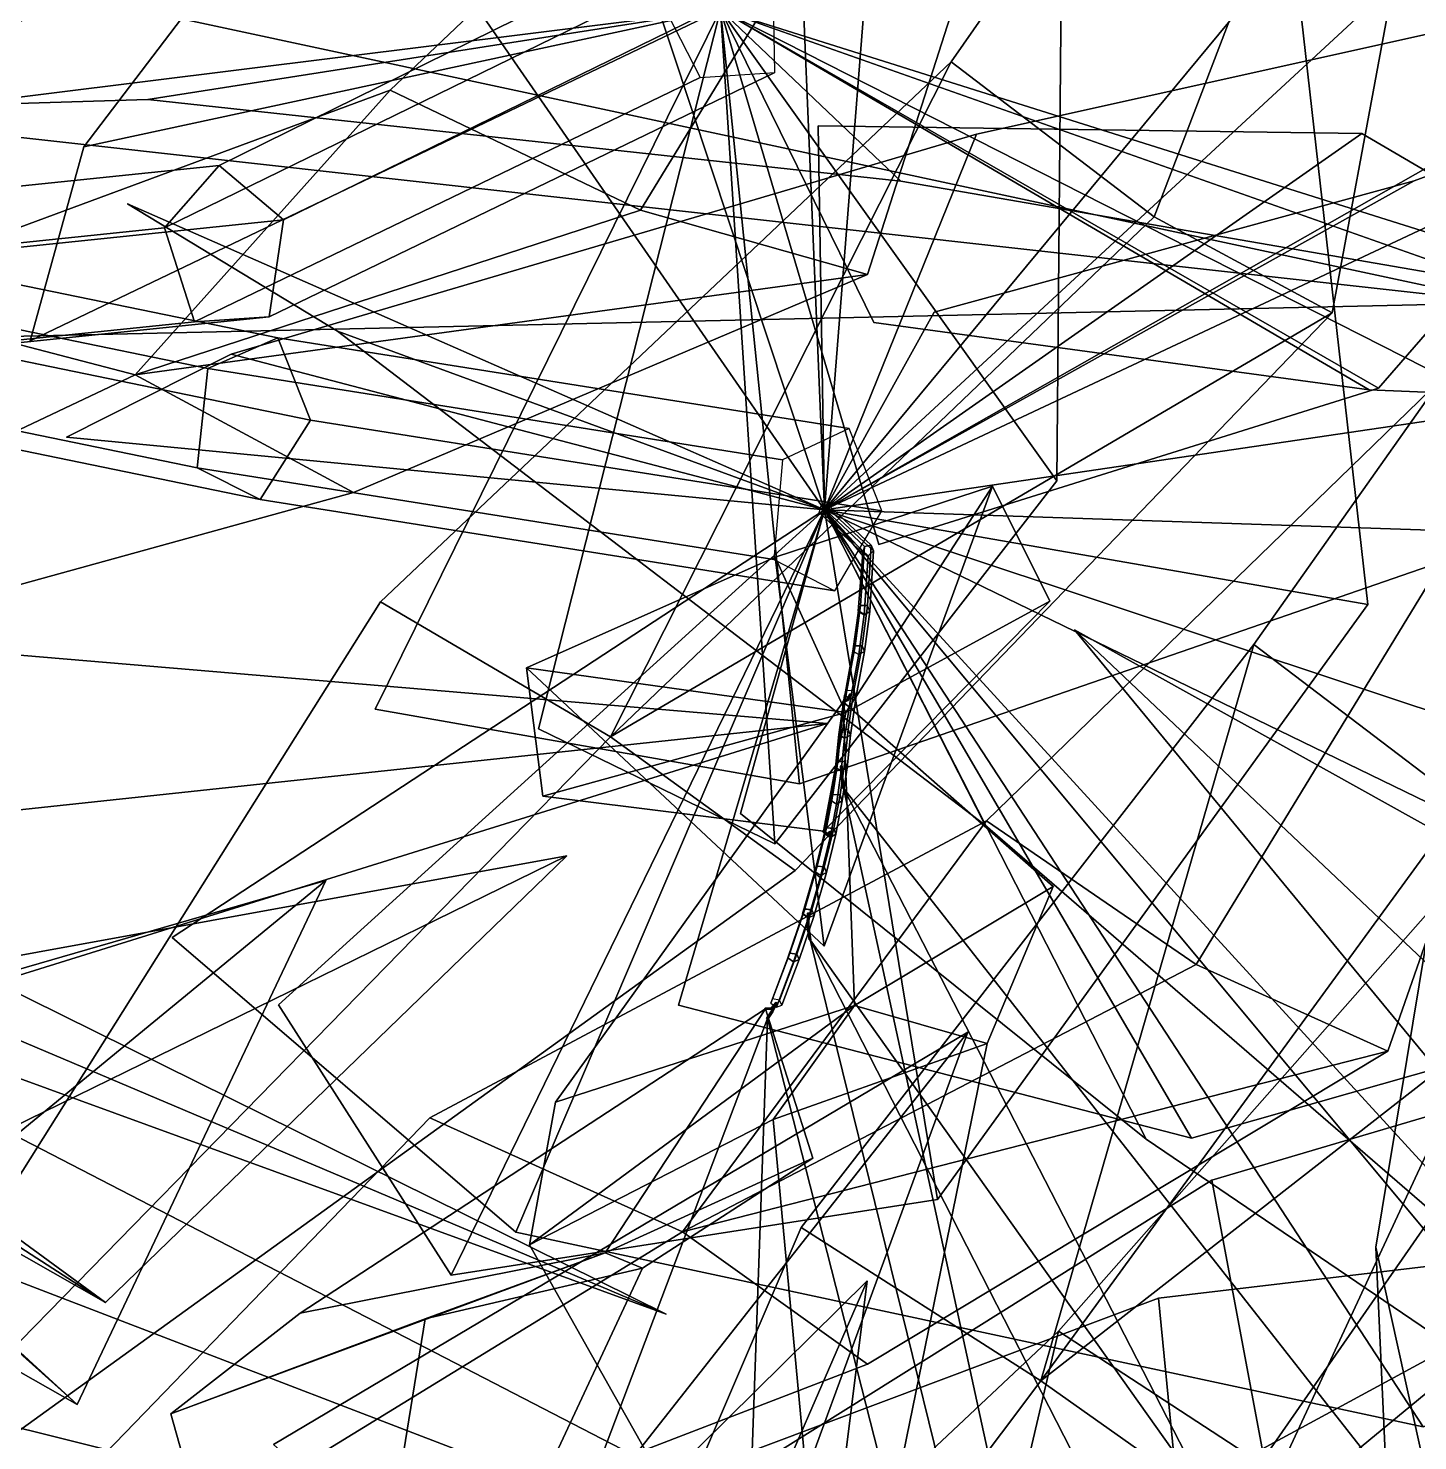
# Model space of a CAD drawing. Header units: metres. Extents: x -422 to 269, y -311 to 154.
# Drawn here: x 128.6 to 177.8, y -182.4 to -132.4 of the extents above; entities that cross this region are included whole.
import ezdxf

# ---------------------------------------------------------------- set-up
doc = ezdxf.new("R2010")
doc.units = ezdxf.units.M

msp = doc.modelspace()

# ---------------------------------------------------------------- linework, layer by layer
at = {"layer": 'coral-li_Intrnd', "color": 3}
for points in [[(135.3186, -137.2393, 615.7974), (152.3377, -128.8435, 634.6923), (150.7428, -130.9616, 637.06), (133.3864, -139.4552, 617.7955)], [(137.5996, -139.1728, 613.8752), (154.956, -130.6792, 633.1396), (152.3377, -128.8435, 634.6923), (135.3186, -137.2393, 615.7974)], [(133.3864, -139.4552, 617.7955), (150.7428, -130.9616, 637.06), (152.3605, -134.1262, 636.9927), (134.4552, -142.7789, 617.1269)], [(137.0984, -142.6017, 614.6674), (155.0037, -133.9491, 634.5333), (154.956, -130.6792, 633.1396), (137.5996, -139.1728, 613.8752)], [(134.4552, -142.7789, 617.1269), (152.3605, -134.1262, 636.9927), (155.0037, -133.9491, 634.5333), (137.0984, -142.6017, 614.6674)], [(116.6898, -139.174, 595.638), (135.3186, -137.2393, 615.7974), (133.3864, -139.4552, 617.7955), (114.7576, -141.3899, 597.6361)], [(118.9707, -141.1075, 593.7158), (137.5996, -139.1728, 613.8752), (135.3186, -137.2393, 615.7974), (116.6898, -139.174, 595.638)], [(114.7576, -141.3899, 597.6361), (133.3864, -139.4552, 617.7955), (134.4552, -142.7789, 617.1269), (115.8263, -144.7136, 596.9675)], [(117.8951, -139.3401, 595.3201), (137.3973, -143.3527, 614.3133), (134.9238, -144.4388, 616.6237), (115.4215, -140.4262, 597.6305)], [(119.0549, -142.2491, 593.5146), (138.5572, -146.2616, 612.5078), (137.3973, -143.3527, 614.3133), (117.8951, -139.3401, 595.3201)], [(118.4695, -144.5364, 594.508), (137.0984, -142.6017, 614.6674), (137.5996, -139.1728, 613.8752), (118.9707, -141.1075, 593.7158)], [(115.4215, -140.4262, 597.6305), (134.9238, -144.4388, 616.6237), (134.5398, -147.9555, 616.275), (115.0376, -143.9429, 597.2818)], [(115.8263, -144.7136, 596.9675), (134.4552, -142.7789, 617.1269), (137.0984, -142.6017, 614.6674), (118.4695, -144.5364, 594.508)], [(117.2702, -145.0631, 594.7527), (136.7725, -149.0756, 613.7458), (138.5572, -146.2616, 612.5078), (119.0549, -142.2491, 593.5146)], [(137.3973, -143.3527, 614.3133), (157.6378, -146.5677, 632.4957), (155.2847, -147.6757, 634.9187), (134.9238, -144.4388, 616.6237)], [(138.5572, -146.2616, 612.5078), (158.7976, -149.4767, 630.6902), (157.6378, -146.5677, 632.4957), (137.3973, -143.3527, 614.3133)], [(115.0376, -143.9429, 597.2818), (134.5398, -147.9555, 616.275), (136.7725, -149.0756, 613.7458), (117.2702, -145.0631, 594.7527)], [(134.9238, -144.4388, 616.6237), (155.2847, -147.6757, 634.9187), (154.9747, -151.2059, 634.6392), (134.5398, -147.9555, 616.275)], [(136.7725, -149.0756, 613.7458), (157.1334, -152.3125, 632.0408), (158.7976, -149.4767, 630.6902), (138.5572, -146.2616, 612.5078)], [(134.5398, -147.9555, 616.275), (154.9747, -151.2059, 634.6392), (157.1334, -152.3125, 632.0408), (136.7725, -149.0756, 613.7458)]]:
    msp.add_3dface(points, dxfattribs=at)
at = {"layer": 'coral-li_Leaf', "color": 3}
for points in [[(145.5175, -100.8038, 630.4019), (140.6325, -92.109, 623.223), (124.5449, -134.3495, 605.0821)], [(145.5175, -100.8038, 630.4019), (124.5449, -134.3495, 605.0821), (140.6325, -92.109, 623.223)], [(124.5449, -134.3495, 605.0821), (150.6956, -107.1658, 634.3207), (145.5175, -100.8038, 630.4019)], [(124.5449, -134.3495, 605.0821), (145.5175, -100.8038, 630.4019), (150.6956, -107.1658, 634.3207)], [(168.4434, -139.059, 461.5714), (181.8851, -103.9956, 462.4378), (161.2576, -133.5751, 455.8324)], [(168.4434, -139.059, 461.5714), (161.2576, -133.5751, 455.8324), (181.8851, -103.9956, 462.4378)], [(174.7597, -142.4619, 466.8689), (181.8851, -103.9956, 462.4378), (168.4434, -139.059, 461.5714)], [(174.7597, -142.4619, 466.8689), (168.4434, -139.059, 461.5714), (181.8851, -103.9956, 462.4378)], [(150.2456, -138.8315, 441.1198), (168.7027, -108.6287, 419.0944), (141.3762, -134.5708, 434.4558)], [(150.2456, -138.8315, 441.1198), (141.3762, -134.5708, 434.4558), (168.7027, -108.6287, 419.0944)], [(158.2918, -141.1, 446.4199), (168.7027, -108.6287, 419.0944), (150.2456, -138.8315, 441.1198)], [(158.2918, -141.1, 446.4199), (150.2456, -138.8315, 441.1198), (168.7027, -108.6287, 419.0944)], [(131.7281, -122.3192, 492.2595), (125.052, -121.8454, 480.3762), (97.5678, -157.0418, 510.8392)], [(131.7281, -122.3192, 492.2595), (97.5678, -157.0418, 510.8392), (125.052, -121.8454, 480.3762)], [(97.5678, -157.0418, 510.8392), (137.8446, -124.3859, 500.0135), (131.7281, -122.3192, 492.2595)], [(97.5678, -157.0418, 510.8392), (131.7281, -122.3192, 492.2595), (137.8446, -124.3859, 500.0135)], [(107.4472, -126.3476, 547.5241), (180.9103, -142.1129, 554.904), (112.59, -134.5038, 533.3996)], [(107.4472, -126.3476, 547.5241), (112.59, -134.5038, 533.3996), (180.9103, -142.1129, 554.904)], [(179.371, -159.8376, 431.6294), (190.2041, -128.4227, 439.2238), (171.9841, -154.2172, 428.7551)], [(179.371, -159.8376, 431.6294), (171.9841, -154.2172, 428.7551), (190.2041, -128.4227, 439.2238)], [(149.1923, -157.4843, 474.5661), (161.2576, -133.5751, 455.8324), (141.0412, -152.7034, 466.7111)], [(149.1923, -157.4843, 474.5661), (141.0412, -152.7034, 466.7111), (161.2576, -133.5751, 455.8324)], [(149.1923, -157.4843, 474.5661), (168.4434, -139.059, 461.5714), (161.2576, -133.5751, 455.8324)], [(149.1923, -157.4843, 474.5661), (161.2576, -133.5751, 455.8324), (168.4434, -139.059, 461.5714)], [(112.59, -134.5038, 533.3996), (180.9103, -142.1129, 554.904), (121.5626, -143.4478, 517.2419)], [(112.59, -134.5038, 533.3996), (121.5626, -143.4478, 517.2419), (180.9103, -142.1129, 554.904)], [(132.347, -144.656, 468.1099), (141.3762, -134.5708, 434.4558), (121.6605, -141.8707, 460.1068)], [(132.347, -144.656, 468.1099), (121.6605, -141.8707, 460.1068), (141.3762, -134.5708, 434.4558)], [(132.347, -144.656, 468.1099), (150.2456, -138.8315, 441.1198), (141.3762, -134.5708, 434.4558)], [(132.347, -144.656, 468.1099), (141.3762, -134.5708, 434.4558), (150.2456, -138.8315, 441.1198)], [(169.9307, -165.5542, 429.3938), (188.3298, -135.3946, 416.6369), (162.5044, -160.4687, 423.5944)], [(169.9307, -165.5542, 429.3938), (162.5044, -160.4687, 423.5944), (188.3298, -135.3946, 416.6369)], [(176.7321, -168.6274, 434.2759), (188.3298, -135.3946, 416.6369), (169.9307, -165.5542, 429.3938)], [(176.7321, -168.6274, 434.2759), (169.9307, -165.5542, 429.3938), (188.3298, -135.3946, 416.6369)], [(132.347, -144.656, 468.1099), (158.2918, -141.1, 446.4199), (150.2456, -138.8315, 441.1198)], [(132.347, -144.656, 468.1099), (150.2456, -138.8315, 441.1198), (158.2918, -141.1, 446.4199)], [(149.1923, -157.4843, 474.5661), (174.7597, -142.4619, 466.8689), (168.4434, -139.059, 461.5714)], [(149.1923, -157.4843, 474.5661), (168.4434, -139.059, 461.5714), (174.7597, -142.4619, 466.8689)], [(140.0848, -148.8252, 473.0647), (158.2918, -141.1, 446.4199), (132.347, -144.656, 468.1099)], [(140.0848, -148.8252, 473.0647), (132.347, -144.656, 468.1099), (158.2918, -141.1, 446.4199)], [(132.347, -144.656, 468.1099), (121.6605, -141.8707, 460.1068), (100.5025, -159.7566, 506.5244)], [(132.347, -144.656, 468.1099), (100.5025, -159.7566, 506.5244), (121.6605, -141.8707, 460.1068)], [(155.7276, -162.2283, 478.7409), (174.7597, -142.4619, 466.8689), (149.1923, -157.4843, 474.5661)], [(155.7276, -162.2283, 478.7409), (149.1923, -157.4843, 474.5661), (174.7597, -142.4619, 466.8689)], [(100.5025, -159.7566, 506.5244), (140.0848, -148.8252, 473.0647), (132.347, -144.656, 468.1099)], [(100.5025, -159.7566, 506.5244), (132.347, -144.656, 468.1099), (140.0848, -148.8252, 473.0647)], [(157.5281, -156.6227, 694.2646), (162.7184, -148.6112, 720.3773), (155.0248, -151.1217, 720.4818)], [(157.5281, -156.6227, 694.2646), (155.0248, -151.1217, 720.4818), (162.7184, -148.6112, 720.3773)], [(162.7184, -148.6112, 720.3773), (156.7534, -164.9079, 751.6087), (155.0248, -151.1217, 720.4818)], [(162.7184, -148.6112, 720.3773), (155.0248, -151.1217, 720.4818), (156.7534, -164.9079, 751.6087)], [(164.7471, -152.68, 693.6288), (162.7184, -148.6112, 720.3773), (157.5281, -156.6227, 694.2646)], [(164.7471, -152.68, 693.6288), (157.5281, -156.6227, 694.2646), (162.7184, -148.6112, 720.3773)], [(157.5281, -156.6227, 694.2646), (155.0248, -151.1217, 720.4818), (146.2099, -155.0443, 721.6344)], [(157.5281, -156.6227, 694.2646), (146.2099, -155.0443, 721.6344), (155.0248, -151.1217, 720.4818)], [(155.0248, -151.1217, 720.4818), (156.7534, -164.9079, 751.6087), (146.2099, -155.0443, 721.6344)], [(155.0248, -151.1217, 720.4818), (146.2099, -155.0443, 721.6344), (156.7534, -164.9079, 751.6087)], [(149.1923, -157.4843, 474.5661), (141.0412, -152.7034, 466.7111), (117.8498, -189.5691, 488.5111)], [(149.1923, -157.4843, 474.5661), (117.8498, -189.5691, 488.5111), (141.0412, -152.7034, 466.7111)], [(156.7281, -160.8281, 651.8542), (164.7471, -152.68, 693.6288), (157.5281, -156.6227, 694.2646)], [(156.7281, -160.8281, 651.8542), (157.5281, -156.6227, 694.2646), (164.7471, -152.68, 693.6288)], [(101.2142, -153.2242, 501.9316), (151.1551, -177.9399, 472.0152), (97.6305, -155.2793, 488.2136)], [(101.2142, -153.2242, 501.9316), (97.6305, -155.2793, 488.2136), (151.1551, -177.9399, 472.0152)], [(119.9552, -160.963, 433.5535), (156.867, -157.0102, 403.4977), (114.8599, -153.4539, 423.4025)], [(119.9552, -160.963, 433.5535), (114.8599, -153.4539, 423.4025), (156.867, -157.0102, 403.4977)], [(183.8348, -175.7984, 640.2858), (165.6227, -153.6978, 661.6503), (181.9674, -169.1626, 636.0453)], [(183.8348, -175.7984, 640.2858), (181.9674, -169.1626, 636.0453), (165.6227, -153.6978, 661.6503)], [(181.9674, -169.1626, 636.0453), (165.6227, -153.6978, 661.6503), (178.7055, -160.9818, 631.9401)], [(181.9674, -169.1626, 636.0453), (178.7055, -160.9818, 631.9401), (165.6227, -153.6978, 661.6503)], [(164.434, -180.301, 440.6852), (171.9841, -154.2172, 428.7551), (155.9403, -174.8747, 435.9138)], [(164.434, -180.301, 440.6852), (155.9403, -174.8747, 435.9138), (171.9841, -154.2172, 428.7551)], [(164.434, -180.301, 440.6852), (179.371, -159.8376, 431.6294), (171.9841, -154.2172, 428.7551)], [(164.434, -180.301, 440.6852), (171.9841, -154.2172, 428.7551), (179.371, -159.8376, 431.6294)], [(172.8213, -183.6148, 389.6974), (186.4287, -154.3333, 378.7722), (165.0622, -178.5475, 386.7756)], [(172.8213, -183.6148, 389.6974), (165.0622, -178.5475, 386.7756), (186.4287, -154.3333, 378.7722)], [(179.8364, -186.7782, 392.2044), (186.4287, -154.3333, 378.7722), (172.8213, -183.6148, 389.6974)], [(179.8364, -186.7782, 392.2044), (172.8213, -183.6148, 389.6974), (186.4287, -154.3333, 378.7722)], [(157.5281, -156.6227, 694.2646), (146.2099, -155.0443, 721.6344), (146.7961, -159.5838, 694.9055)], [(157.5281, -156.6227, 694.2646), (146.7961, -159.5838, 694.9055), (146.2099, -155.0443, 721.6344)], [(97.6305, -155.2793, 488.2136), (151.1551, -177.9399, 472.0152), (95.8267, -157.7746, 471.2912)], [(97.6305, -155.2793, 488.2136), (95.8267, -157.7746, 471.2912), (151.1551, -177.9399, 472.0152)], [(157.5281, -156.6227, 694.2646), (146.7961, -159.5838, 694.9055), (156.7281, -160.8281, 651.8542)], [(157.5281, -156.6227, 694.2646), (156.7281, -160.8281, 651.8542), (146.7961, -159.5838, 694.9055)], [(157.8311, -167.0014, 685.2102), (147.2401, -170.4325, 684.5679), (157.4294, -156.2505, 643.9644)], [(157.8311, -167.0014, 685.2102), (157.4294, -156.2505, 643.9644), (147.2401, -170.4325, 684.5679)], [(157.4294, -156.2505, 643.9644), (164.8685, -162.7945, 686.1265), (157.8311, -167.0014, 685.2102)], [(157.4294, -156.2505, 643.9644), (157.8311, -167.0014, 685.2102), (164.8685, -162.7945, 686.1265)], [(125.7, -166.7217, 441.4562), (156.867, -157.0102, 403.4977), (119.9552, -160.963, 433.5535)], [(125.7, -166.7217, 441.4562), (119.9552, -160.963, 433.5535), (156.867, -157.0102, 403.4977)], [(117.8498, -189.5691, 488.5111), (155.7276, -162.2283, 478.7409), (149.1923, -157.4843, 474.5661)], [(117.8498, -189.5691, 488.5111), (149.1923, -157.4843, 474.5661), (155.7276, -162.2283, 478.7409)], [(157.4471, -159.3065, 647.5018), (181.9986, -190.5919, 664.6559), (175.844, -195.1085, 661.5281)], [(157.4471, -159.3065, 647.5018), (175.844, -195.1085, 661.5281), (181.9986, -190.5919, 664.6559)], [(175.844, -195.1085, 661.5281), (166.4737, -200.844, 659.6161), (157.4471, -159.3065, 647.5018)], [(175.844, -195.1085, 661.5281), (157.4471, -159.3065, 647.5018), (166.4737, -200.844, 659.6161)], [(164.434, -180.301, 440.6852), (185.8416, -163.5963, 434.713), (179.371, -159.8376, 431.6294)], [(164.434, -180.301, 440.6852), (179.371, -159.8376, 431.6294), (185.8416, -163.5963, 434.713)], [(151.7428, -175.0306, 450.8031), (162.5044, -160.4687, 423.5944), (142.7837, -170.9837, 443.4305)], [(151.7428, -175.0306, 450.8031), (142.7837, -170.9837, 443.4305), (162.5044, -160.4687, 423.5944)], [(151.7428, -175.0306, 450.8031), (169.9307, -165.5542, 429.3938), (162.5044, -160.4687, 423.5944)], [(151.7428, -175.0306, 450.8031), (162.5044, -160.4687, 423.5944), (169.9307, -165.5542, 429.3938)], [(178.409, -185.0743, 614.6437), (178.7055, -160.9818, 631.9401), (176.3015, -175.569, 609.2064)], [(178.409, -185.0743, 614.6437), (176.3015, -175.569, 609.2064), (178.7055, -160.9818, 631.9401)], [(123.9089, -173.325, 449.283), (147.6403, -161.7065, 417.0368), (116.2904, -167.4075, 442.3426)], [(123.9089, -173.325, 449.283), (116.2904, -167.4075, 442.3426), (147.6403, -161.7065, 417.0368)], [(131.3018, -177.5271, 454.3492), (147.6403, -161.7065, 417.0368), (123.9089, -173.325, 449.283)], [(131.3018, -177.5271, 454.3492), (123.9089, -173.325, 449.283), (147.6403, -161.7065, 417.0368)], [(122.1296, -176.5084, 426.3635), (139.1056, -162.5804, 390.9261), (113.3991, -170.0196, 421.5779)], [(122.1296, -176.5084, 426.3635), (113.3991, -170.0196, 421.5779), (139.1056, -162.5804, 390.9261)], [(130.2985, -181.14, 429.4933), (139.1056, -162.5804, 390.9261), (122.1296, -176.5084, 426.3635)], [(130.2985, -181.14, 429.4933), (122.1296, -176.5084, 426.3635), (139.1056, -162.5804, 390.9261)], [(117.9126, -168.9009, 483.46), (131.3018, -177.5271, 454.3492), (111.6391, -163.1291, 478.0622)], [(117.9126, -168.9009, 483.46), (111.6391, -163.1291, 478.0622), (131.3018, -177.5271, 454.3492)], [(111.6391, -163.1291, 478.0622), (131.3018, -177.5271, 454.3492), (123.9089, -173.325, 449.283)], [(111.6391, -163.1291, 478.0622), (123.9089, -173.325, 449.283), (131.3018, -177.5271, 454.3492)], [(164.8685, -162.7945, 686.1265), (162.5275, -168.3507, 712.5803), (157.8311, -167.0014, 685.2102)], [(164.8685, -162.7945, 686.1265), (157.8311, -167.0014, 685.2102), (162.5275, -168.3507, 712.5803)], [(112.6605, -163.6378, 555.6397), (166.657, -191.5466, 538.163), (110.5086, -169.9835, 542.9767)], [(112.6605, -163.6378, 555.6397), (110.5086, -169.9835, 542.9767), (166.657, -191.5466, 538.163)], [(171.011, -184.9585, 442.4499), (185.8416, -163.5963, 434.713), (164.434, -180.301, 440.6852)], [(171.011, -184.9585, 442.4499), (164.434, -180.301, 440.6852), (185.8416, -163.5963, 434.713)], [(156.2565, -164.6777, 654.6597), (181.33, -199.9822, 655.5145), (175.5559, -202.4155, 650.1478)], [(156.2565, -164.6777, 654.6597), (175.5559, -202.4155, 650.1478), (181.33, -199.9822, 655.5145)], [(175.5559, -202.4155, 650.1478), (166.5685, -206.5601, 645.0093), (156.2565, -164.6777, 654.6597)], [(175.5559, -202.4155, 650.1478), (156.2565, -164.6777, 654.6597), (166.5685, -206.5601, 645.0093)], [(151.7428, -175.0306, 450.8031), (176.7321, -168.6274, 434.2759), (169.9307, -165.5542, 429.3938)], [(151.7428, -175.0306, 450.8031), (169.9307, -165.5542, 429.3938), (176.7321, -168.6274, 434.2759)], [(172.7296, -185.1543, 568.958), (196.5698, -165.4812, 579.5779), (170.4859, -173.2, 567.2091)], [(172.7296, -185.1543, 568.958), (170.4859, -173.2, 567.2091), (196.5698, -165.4812, 579.5779)], [(172.7296, -185.1543, 568.958), (198.892, -175.9324, 579.4195), (196.5698, -165.4812, 579.5779)], [(172.7296, -185.1543, 568.958), (196.5698, -165.4812, 579.5779), (198.892, -175.9324, 579.4195)], [(148.9932, -175.7704, 699.882), (138.1943, -177.907, 698.1006), (154.6732, -167.1261, 658.5302)], [(148.9932, -175.7704, 699.882), (154.6732, -167.1261, 658.5302), (138.1943, -177.907, 698.1006)], [(157.8311, -167.0014, 685.2102), (154.9542, -171.0505, 711.6526), (146.319, -175.4825, 711.1956)], [(157.8311, -167.0014, 685.2102), (146.319, -175.4825, 711.1956), (154.9542, -171.0505, 711.6526)], [(157.8311, -167.0014, 685.2102), (146.319, -175.4825, 711.1956), (147.2401, -170.4325, 684.5679)], [(157.8311, -167.0014, 685.2102), (147.2401, -170.4325, 684.5679), (146.319, -175.4825, 711.1956)], [(154.6732, -167.1261, 658.5302), (156.3584, -172.416, 701.4835), (148.9932, -175.7704, 699.882)], [(154.6732, -167.1261, 658.5302), (148.9932, -175.7704, 699.882), (156.3584, -172.416, 701.4835)], [(157.8311, -167.0014, 685.2102), (162.5275, -168.3507, 712.5803), (154.9542, -171.0505, 711.6526)], [(157.8311, -167.0014, 685.2102), (154.9542, -171.0505, 711.6526), (162.5275, -168.3507, 712.5803)], [(153.8124, -193.7989, 691.9256), (143.5195, -197.1215, 689.2107), (154.7443, -167.4618, 658.4225)], [(153.8124, -193.7989, 691.9256), (154.7443, -167.4618, 658.4225), (143.5195, -197.1215, 689.2107)], [(154.7443, -167.4618, 658.4225), (160.4986, -190.023, 694.9424), (153.8124, -193.7989, 691.9256)], [(154.7443, -167.4618, 658.4225), (153.8124, -193.7989, 691.9256), (160.4986, -190.023, 694.9424)], [(144.9468, -189.4353, 403.0002), (161.8448, -167.9532, 377.2349), (137.2461, -182.5584, 400.1622)], [(144.9468, -189.4353, 403.0002), (137.2461, -182.5584, 400.1622), (161.8448, -167.9532, 377.2349)], [(152.2007, -194.2692, 404.8849), (161.8448, -167.9532, 377.2349), (144.9468, -189.4353, 403.0002)], [(152.2007, -194.2692, 404.8849), (144.9468, -189.4353, 403.0002), (161.8448, -167.9532, 377.2349)], [(123.2654, -174.7103, 461.2787), (130.2985, -181.14, 429.4933), (116.1605, -168.4954, 457.7149)], [(123.2654, -174.7103, 461.2787), (116.1605, -168.4954, 457.7149), (130.2985, -181.14, 429.4933)], [(116.1605, -168.4954, 457.7149), (130.2985, -181.14, 429.4933), (122.1296, -176.5084, 426.3635)], [(116.1605, -168.4954, 457.7149), (122.1296, -176.5084, 426.3635), (130.2985, -181.14, 429.4933)], [(158.2867, -179.7187, 455.0274), (176.7321, -168.6274, 434.2759), (151.7428, -175.0306, 450.8031)], [(158.2867, -179.7187, 455.0274), (151.7428, -175.0306, 450.8031), (176.7321, -168.6274, 434.2759)], [(162.5275, -168.3507, 712.5803), (157.1479, -194.7034, 736.0995), (154.9542, -171.0505, 711.6526)], [(162.5275, -168.3507, 712.5803), (154.9542, -171.0505, 711.6526), (157.1479, -194.7034, 736.0995)], [(110.5086, -169.9835, 542.9767), (166.657, -191.5466, 538.163), (110.4517, -177.5394, 527.5251)], [(110.5086, -169.9835, 542.9767), (110.4517, -177.5394, 527.5251), (166.657, -191.5466, 538.163)], [(151.7428, -175.0306, 450.8031), (142.7837, -170.9837, 443.4305), (120.1118, -194.4191, 479.6096)], [(151.7428, -175.0306, 450.8031), (120.1118, -194.4191, 479.6096), (142.7837, -170.9837, 443.4305)], [(154.9542, -171.0505, 711.6526), (157.1479, -194.7034, 736.0995), (146.319, -175.4825, 711.1956)], [(154.9542, -171.0505, 711.6526), (146.319, -175.4825, 711.1956), (157.1479, -194.7034, 736.0995)], [(156.3584, -172.416, 701.4835), (150.3257, -176.3147, 727.6476), (148.9932, -175.7704, 699.882)], [(156.3584, -172.416, 701.4835), (148.9932, -175.7704, 699.882), (150.3257, -176.3147, 727.6476)], [(172.7296, -185.1543, 568.958), (170.4859, -173.2, 567.2091), (133.2666, -196.5202, 546.1601)], [(172.7296, -185.1543, 568.958), (133.2666, -196.5202, 546.1601), (170.4859, -173.2, 567.2091)], [(169.7977, -189.5854, 554.1497), (197.5573, -173.9471, 561.4311), (168.5976, -177.3798, 554.9125)], [(169.7977, -189.5854, 554.1497), (168.5976, -177.3798, 554.9125), (197.5573, -173.9471, 561.4311)], [(169.7977, -189.5854, 554.1497), (198.5609, -184.3406, 559.0617), (197.5573, -173.9471, 561.4311)], [(169.7977, -189.5854, 554.1497), (197.5573, -173.9471, 561.4311), (198.5609, -184.3406, 559.0617)], [(185.4385, -182.3328, 600.4537), (181.4713, -173.8609, 594.3839), (172.7253, -210.2297, 570.8377)], [(185.4385, -182.3328, 600.4537), (172.7253, -210.2297, 570.8377), (181.4713, -173.8609, 594.3839)], [(120.1118, -194.4191, 479.6096), (158.2867, -179.7187, 455.0274), (151.7428, -175.0306, 450.8031)], [(120.1118, -194.4191, 479.6096), (151.7428, -175.0306, 450.8031), (158.2867, -179.7187, 455.0274)], [(164.434, -180.301, 440.6852), (155.9403, -174.8747, 435.9138), (139.2848, -213.7786, 448.6687)], [(164.434, -180.301, 440.6852), (139.2848, -213.7786, 448.6687), (155.9403, -174.8747, 435.9138)], [(178.409, -185.0743, 614.6437), (176.3015, -175.569, 609.2064), (177.7147, -206.8366, 577.9984)], [(178.409, -185.0743, 614.6437), (177.7147, -206.8366, 577.9984), (176.3015, -175.569, 609.2064)], [(148.9932, -175.7704, 699.882), (142.6259, -178.1101, 725.9176), (133.6053, -181.4691, 724.589)], [(148.9932, -175.7704, 699.882), (133.6053, -181.4691, 724.589), (142.6259, -178.1101, 725.9176)], [(148.9932, -175.7704, 699.882), (133.6053, -181.4691, 724.589), (138.1943, -177.907, 698.1006)], [(148.9932, -175.7704, 699.882), (138.1943, -177.907, 698.1006), (133.6053, -181.4691, 724.589)], [(148.9932, -175.7704, 699.882), (150.3257, -176.3147, 727.6476), (142.6259, -178.1101, 725.9176)], [(148.9932, -175.7704, 699.882), (142.6259, -178.1101, 725.9176), (150.3257, -176.3147, 727.6476)], [(172.7296, -185.1543, 568.958), (201.0713, -184.5031, 580.5742), (198.892, -175.9324, 579.4195)], [(172.7296, -185.1543, 568.958), (198.892, -175.9324, 579.4195), (201.0713, -184.5031, 580.5742)], [(150.3257, -176.3147, 727.6476), (138.9841, -200.6021, 751.2706), (142.6259, -178.1101, 725.9176)], [(150.3257, -176.3147, 727.6476), (142.6259, -178.1101, 725.9176), (138.9841, -200.6021, 751.2706)], [(147.9365, -200.575, 369.3124), (158.2765, -176.7668, 347.2175), (140.4785, -194.3484, 369.1501)], [(147.9365, -200.575, 369.3124), (140.4785, -194.3484, 369.1501), (158.2765, -176.7668, 347.2175)], [(185.3113, -189.0283, 565.3973), (182.8347, -177.0024, 564.9059), (141.8842, -199.1936, 550.6661)], [(185.3113, -189.0283, 565.3973), (141.8842, -199.1936, 550.6661), (182.8347, -177.0024, 564.9059)], [(154.801, -204.853, 369.0269), (158.2765, -176.7668, 347.2175), (147.9365, -200.575, 369.3124)], [(154.801, -204.853, 369.0269), (147.9365, -200.575, 369.3124), (158.2765, -176.7668, 347.2175)], [(169.7977, -189.5854, 554.1497), (168.5976, -177.3798, 554.9125), (125.0666, -193.7372, 540.433)], [(169.7977, -189.5854, 554.1497), (125.0666, -193.7372, 540.433), (168.5976, -177.3798, 554.9125)], [(142.6259, -178.1101, 725.9176), (138.9841, -200.6021, 751.2706), (133.6053, -181.4691, 724.589)], [(142.6259, -178.1101, 725.9176), (133.6053, -181.4691, 724.589), (138.9841, -200.6021, 751.2706)], [(161.1089, -195.4103, 410.8528), (165.0622, -178.5475, 386.7756), (151.677, -191.1251, 406.7261)], [(161.1089, -195.4103, 410.8528), (151.677, -191.1251, 406.7261), (165.0622, -178.5475, 386.7756)], [(161.1089, -195.4103, 410.8528), (172.8213, -183.6148, 389.6974), (165.0622, -178.5475, 386.7756)], [(161.1089, -195.4103, 410.8528), (165.0622, -178.5475, 386.7756), (172.8213, -183.6148, 389.6974)], [(189.4346, -188.2919, 590.8222), (185.2382, -179.0493, 586.2049), (166.6162, -212.5896, 564.2532)], [(189.4346, -188.2919, 590.8222), (166.6162, -212.5896, 564.2532), (185.2382, -179.0493, 586.2049)], [(139.2848, -213.7786, 448.6687), (171.011, -184.9585, 442.4499), (164.434, -180.301, 440.6852)], [(139.2848, -213.7786, 448.6687), (164.434, -180.301, 440.6852), (171.011, -184.9585, 442.4499)], [(122.6772, -193.8156, 594.3575), (122.2645, -181.3403, 624.5629), (129.0576, -183.38, 595.5348)], [(122.6772, -193.8156, 594.3575), (129.0576, -183.38, 595.5348), (122.2645, -181.3403, 624.5629)], [(172.7253, -210.2297, 570.8377), (189.9641, -188.2766, 603.9542), (185.4385, -182.3328, 600.4537)], [(172.7253, -210.2297, 570.8377), (185.4385, -182.3328, 600.4537), (189.9641, -188.2766, 603.9542)]]:
    msp.add_3dface(points, dxfattribs=at)
at = {"layer": 'coral-li_Mrstm', "color": 3}
for points in [[(153.0833, -131.724, 635.2861), (147.2229, -114.6267, 675.9656), (130.5341, -136.586, 656.2931)], [(153.0833, -131.724, 635.2861), (130.5341, -136.586, 656.2931), (147.2229, -114.6267, 675.9656)], [(156.7732, -149.4403, 632.9498), (155.4782, -118.6558, 637.8526), (141.5695, -127.4694, 627.4576)], [(156.7732, -149.4403, 632.9498), (141.5695, -127.4694, 627.4576), (155.4782, -118.6558, 637.8526)], [(156.7732, -149.4403, 632.9498), (186.9434, -121.5465, 650.0723), (155.4782, -118.6558, 637.8526)], [(156.7732, -149.4403, 632.9498), (155.4782, -118.6558, 637.8526), (186.9434, -121.5465, 650.0723)], [(156.7732, -149.4403, 632.9498), (148.6673, -124.9901, 622.9296), (159.073, -120.2135, 638.8122)], [(156.7732, -149.4403, 632.9498), (159.073, -120.2135, 638.8122), (148.6673, -124.9901, 622.9296)], [(156.7732, -149.4403, 632.9498), (159.073, -120.2135, 638.8122), (173.374, -129.397, 668.8897)], [(156.7732, -149.4403, 632.9498), (173.374, -129.397, 668.8897), (159.073, -120.2135, 638.8122)], [(156.7732, -149.4403, 632.9498), (209.884, -141.6147, 650.0938), (186.9434, -121.5465, 650.0723)], [(156.7732, -149.4403, 632.9498), (186.9434, -121.5465, 650.0723), (209.884, -141.6147, 650.0938)], [(153.0833, -131.724, 635.2861), (165.2346, -121.6602, 689.3877), (165.0007, -148.4173, 674.7929)], [(153.0833, -131.724, 635.2861), (165.0007, -148.4173, 674.7929), (165.2346, -121.6602, 689.3877)], [(153.0833, -131.724, 635.2861), (176.394, -145.1348, 622.2237), (196.2921, -122.2406, 638.7595)], [(153.0833, -131.724, 635.2861), (196.2921, -122.2406, 638.7595), (176.394, -145.1348, 622.2237)], [(153.0833, -131.724, 635.2861), (186.3386, -148.6212, 659.3187), (205.4712, -127.1636, 655.5502)], [(153.0833, -131.724, 635.2861), (205.4712, -127.1636, 655.5502), (186.3386, -148.6212, 659.3187)], [(156.7732, -149.4403, 632.9498), (173.374, -129.397, 668.8897), (176.0155, -152.7923, 685.8121)], [(156.7732, -149.4403, 632.9498), (176.0155, -152.7923, 685.8121), (173.374, -129.397, 668.8897)], [(156.7732, -149.4403, 632.9498), (195.7369, -131.1266, 643.6939), (191.7843, -129.5438, 672.3741)], [(156.7732, -149.4403, 632.9498), (191.7843, -129.5438, 672.3741), (195.7369, -131.1266, 643.6939)], [(156.7732, -149.4403, 632.9498), (191.7843, -129.5438, 672.3741), (162.1497, -136.1347, 675.087)], [(156.7732, -149.4403, 632.9498), (162.1497, -136.1347, 675.087), (191.7843, -129.5438, 672.3741)], [(156.7732, -149.4403, 632.9498), (177.6616, -137.7836, 615.015), (195.7369, -131.1266, 643.6939)], [(156.7732, -149.4403, 632.9498), (195.7369, -131.1266, 643.6939), (177.6616, -137.7836, 615.015)], [(153.0833, -131.724, 635.2861), (125.8664, -135.1143, 638.7021), (132.7935, -134.9009, 657.0139)], [(153.0833, -131.724, 635.2861), (132.7935, -134.9009, 657.0139), (125.8664, -135.1143, 638.7021)], [(153.0833, -131.724, 635.2861), (130.5341, -136.586, 656.2931), (128.6305, -143.4611, 638.1741)], [(153.0833, -131.724, 635.2861), (128.6305, -143.4611, 638.1741), (130.5341, -136.586, 656.2931)], [(153.0833, -131.724, 635.2861), (132.7935, -134.9009, 657.0139), (159.4685, -137.7989, 678.7754)], [(153.0833, -131.724, 635.2861), (159.4685, -137.7989, 678.7754), (132.7935, -134.9009, 657.0139)], [(153.0833, -131.724, 635.2861), (140.8558, -156.5016, 634.5926), (155.8831, -159.1472, 646.8617)], [(153.0833, -131.724, 635.2861), (155.8831, -159.1472, 646.8617), (140.8558, -156.5016, 634.5926)], [(153.0833, -131.724, 635.2861), (155.0133, -161.2814, 645.0859), (146.6387, -157.2036, 627.9855)], [(153.0833, -131.724, 635.2861), (146.6387, -157.2036, 627.9855), (155.0133, -161.2814, 645.0859)], [(153.0833, -131.724, 635.2861), (159.4685, -137.7989, 678.7754), (188.0325, -142.7313, 678.1033)], [(153.0833, -131.724, 635.2861), (188.0325, -142.7313, 678.1033), (159.4685, -137.7989, 678.7754)], [(153.0833, -131.724, 635.2861), (188.0325, -142.7313, 678.1033), (193.242, -145.9, 648.2398)], [(153.0833, -131.724, 635.2861), (193.242, -145.9, 648.2398), (188.0325, -142.7313, 678.1033)], [(153.0833, -131.724, 635.2861), (193.242, -145.9, 648.2398), (176.0674, -145.1925, 619.0462)], [(153.0833, -131.724, 635.2861), (176.0674, -145.1925, 619.0462), (193.242, -145.9, 648.2398)], [(153.0833, -131.724, 635.2861), (176.0674, -145.1925, 619.0462), (158.5131, -142.8096, 610.9619)], [(153.0833, -131.724, 635.2861), (158.5131, -142.8096, 610.9619), (176.0674, -145.1925, 619.0462)], [(153.0833, -131.724, 635.2861), (155.8831, -159.1472, 646.8617), (186.3386, -148.6212, 659.3187)], [(153.0833, -131.724, 635.2861), (186.3386, -148.6212, 659.3187), (155.8831, -159.1472, 646.8617)], [(153.0833, -131.724, 635.2861), (158.6889, -150.6755, 615.9641), (176.394, -145.1348, 622.2237)], [(153.0833, -131.724, 635.2861), (176.394, -145.1348, 622.2237), (158.6889, -150.6755, 615.9641)], [(153.0833, -131.724, 635.2861), (165.0007, -148.4173, 674.7929), (155.0133, -161.2814, 645.0859)], [(153.0833, -131.724, 635.2861), (155.0133, -161.2814, 645.0859), (165.0007, -148.4173, 674.7929)], [(156.7732, -149.4403, 632.9498), (175.81, -136.106, 612.1365), (156.5455, -135.834, 609.3097)], [(156.7732, -149.4403, 632.9498), (156.5455, -135.834, 609.3097), (175.81, -136.106, 612.1365)], [(156.7732, -149.4403, 632.9498), (201.0969, -150.9326, 629.121), (175.81, -136.106, 612.1365)], [(156.7732, -149.4403, 632.9498), (175.81, -136.106, 612.1365), (201.0969, -150.9326, 629.121)], [(156.7732, -149.4403, 632.9498), (162.1497, -136.1347, 675.087), (135.7518, -143.9327, 655.3366)], [(156.7732, -149.4403, 632.9498), (135.7518, -143.9327, 655.3366), (162.1497, -136.1347, 675.087)], [(156.7732, -149.4403, 632.9498), (160.6593, -142.4409, 606.4955), (177.6616, -137.7836, 615.015)], [(156.7732, -149.4403, 632.9498), (177.6616, -137.7836, 615.015), (160.6593, -142.4409, 606.4955)], [(156.7732, -149.4403, 632.9498), (132.0756, -138.601, 638.9883), (139.516, -143.1089, 656.5288)], [(156.7732, -149.4403, 632.9498), (139.516, -143.1089, 656.5288), (132.0756, -138.601, 638.9883)], [(156.7732, -149.4403, 632.9498), (198.8528, -163.4357, 634.5106), (209.884, -141.6147, 650.0938)], [(156.7732, -149.4403, 632.9498), (209.884, -141.6147, 650.0938), (198.8528, -163.4357, 634.5106)], [(156.7732, -149.4403, 632.9498), (139.516, -143.1089, 656.5288), (162.4602, -160.6209, 675.5133)], [(156.7732, -149.4403, 632.9498), (162.4602, -160.6209, 675.5133), (139.516, -143.1089, 656.5288)], [(156.7732, -149.4403, 632.9498), (135.7518, -143.9327, 655.3366), (129.9198, -146.871, 636.9915)], [(156.7732, -149.4403, 632.9498), (129.9198, -146.871, 636.9915), (135.7518, -143.9327, 655.3366)], [(156.7732, -149.4403, 632.9498), (133.6587, -164.5909, 632.6289), (145.8354, -175.0429, 643.8464)], [(156.7732, -149.4403, 632.9498), (145.8354, -175.0429, 643.8464), (133.6587, -164.5909, 632.6289)], [(156.7732, -149.4403, 632.9498), (143.5447, -176.5573, 640.8918), (137.4299, -166.9861, 625.0745)], [(156.7732, -149.4403, 632.9498), (137.4299, -166.9861, 625.0745), (143.5447, -176.5573, 640.8918)], [(156.7732, -149.4403, 632.9498), (160.7773, -173.8822, 669.9369), (143.5447, -176.5573, 640.8918)], [(156.7732, -149.4403, 632.9498), (143.5447, -176.5573, 640.8918), (160.7773, -173.8822, 669.9369)], [(156.7732, -149.4403, 632.9498), (145.8354, -175.0429, 643.8464), (177.9762, -181.9394, 654.4729)], [(156.7732, -149.4403, 632.9498), (177.9762, -181.9394, 654.4729), (145.8354, -175.0429, 643.8464)], [(156.7732, -149.4403, 632.9498), (151.591, -166.9999, 612.2441), (169.7665, -171.702, 617.8021)], [(156.7732, -149.4403, 632.9498), (169.7665, -171.702, 617.8021), (151.591, -166.9999, 612.2441)], [(156.7732, -149.4403, 632.9498), (168.1601, -171.7478, 614.3458), (153.7911, -160.204, 608.0643)], [(156.7732, -149.4403, 632.9498), (153.7911, -160.204, 608.0643), (168.1601, -171.7478, 614.3458)], [(156.7732, -149.4403, 632.9498), (169.7665, -171.702, 617.8021), (198.8528, -163.4357, 634.5106)], [(156.7732, -149.4403, 632.9498), (198.8528, -163.4357, 634.5106), (169.7665, -171.702, 617.8021)], [(156.7732, -149.4403, 632.9498), (176.0155, -152.7923, 685.8121), (160.7773, -173.8822, 669.9369)], [(156.7732, -149.4403, 632.9498), (160.7773, -173.8822, 669.9369), (176.0155, -152.7923, 685.8121)], [(156.7732, -149.4403, 632.9498), (162.4602, -160.6209, 675.5133), (184.2226, -179.4483, 671.9622)], [(156.7732, -149.4403, 632.9498), (184.2226, -179.4483, 671.9622), (162.4602, -160.6209, 675.5133)], [(156.7732, -149.4403, 632.9498), (184.2226, -179.4483, 671.9622), (184.7101, -182.9754, 641.6913)], [(156.7732, -149.4403, 632.9498), (184.7101, -182.9754, 641.6913), (184.2226, -179.4483, 671.9622)], [(156.7732, -149.4403, 632.9498), (184.7101, -182.9754, 641.6913), (168.1601, -171.7478, 614.3458)], [(156.7732, -149.4403, 632.9498), (168.1601, -171.7478, 614.3458), (184.7101, -182.9754, 641.6913)], [(156.7732, -149.4403, 632.9498), (177.9762, -181.9394, 654.4729), (205.1402, -172.9229, 649.8354)], [(156.7732, -149.4403, 632.9498), (205.1402, -172.9229, 649.8354), (177.9762, -181.9394, 654.4729)], [(156.7732, -149.4403, 632.9498), (205.1402, -172.9229, 649.8354), (201.0969, -150.9326, 629.121)], [(156.7732, -149.4403, 632.9498), (201.0969, -150.9326, 629.121), (205.1402, -172.9229, 649.8354)]]:
    msp.add_3dface(points, dxfattribs=at)
at = {"layer": 'coral-li_Petiole', "color": 3}
for points in [[(156.648, -149.3058, 633.0667), (158.1893, -150.7421, 636.3708), (158.1269, -150.9782, 636.2974), (156.5856, -149.542, 632.9932)], [(156.5856, -149.542, 632.9932), (158.1269, -150.9782, 636.2974), (158.322, -151.0748, 636.1644), (156.7807, -149.6385, 632.8602)], [(156.8822, -149.2543, 632.9798), (158.4236, -150.6905, 636.284), (158.1893, -150.7421, 636.3708), (156.648, -149.3058, 633.0667)], [(156.7807, -149.6385, 632.8602), (158.322, -151.0748, 636.1644), (158.5068, -150.8992, 636.1545), (156.9655, -149.463, 632.8503)], [(156.9655, -149.463, 632.8503), (158.5068, -150.8992, 636.1545), (158.4236, -150.6905, 636.284), (156.8822, -149.2543, 632.9798)], [(158.1893, -150.7421, 636.3708), (158.0423, -152.833, 639.6454), (157.9672, -153.0371, 639.5121), (158.1269, -150.9782, 636.2974)], [(158.1269, -150.9782, 636.2974), (157.9672, -153.0371, 639.5121), (158.1749, -153.1657, 639.4389), (158.322, -151.0748, 636.1644)], [(158.4236, -150.6905, 636.284), (158.2971, -152.8337, 639.6559), (158.0423, -152.833, 639.6454), (158.1893, -150.7421, 636.3708)], [(158.322, -151.0748, 636.1644), (158.1749, -153.1657, 639.4389), (158.3803, -153.0424, 639.5264), (158.5068, -150.8992, 636.1545)], [(158.5068, -150.8992, 636.1545), (158.3803, -153.0424, 639.5264), (158.2971, -152.8337, 639.6559), (158.4236, -150.6905, 636.284)], [(158.0421, -152.8386, 639.6539), (157.8518, -154.2599, 641.4805), (157.7776, -154.4487, 641.3259), (157.9679, -153.0274, 639.4993)], [(157.9679, -153.0274, 639.4993), (157.7776, -154.4487, 641.3259), (157.9852, -154.5753, 641.249), (158.1755, -153.1541, 639.4224)], [(158.2963, -152.8468, 639.674), (158.106, -154.2681, 641.5006), (157.8518, -154.2599, 641.4805), (158.0421, -152.8386, 639.6539)], [(158.1755, -153.1541, 639.4224), (157.9852, -154.5753, 641.249), (158.1897, -154.466, 641.3553), (158.3799, -153.0448, 639.5287)], [(158.3799, -153.0448, 639.5287), (158.1897, -154.466, 641.3553), (158.106, -154.2681, 641.5006), (158.2963, -152.8468, 639.674)], [(157.8518, -154.2599, 641.4805), (157.5559, -155.8453, 643.1653), (157.4837, -156.0169, 642.991), (157.7776, -154.4487, 641.3259)], [(157.7776, -154.4487, 641.3259), (157.4837, -156.0169, 642.991), (157.6914, -156.1413, 642.9105), (157.9852, -154.5753, 641.249)], [(158.106, -154.2681, 641.5006), (157.8087, -155.862, 643.1942), (157.5559, -155.8453, 643.1653), (157.8518, -154.2599, 641.4805)], [(157.9852, -154.5753, 641.249), (157.6914, -156.1413, 642.9105), (157.8938, -156.0477, 643.0344), (158.1897, -154.466, 641.3553)], [(158.1897, -154.466, 641.3553), (157.8938, -156.0477, 643.0344), (157.8087, -155.862, 643.1942), (158.106, -154.2681, 641.5006)], [(157.5581, -155.8353, 643.1541), (157.3505, -157.2129, 645.012), (157.2741, -157.4042, 644.8616), (157.4818, -156.0266, 643.0037)], [(157.4818, -156.0266, 643.0037), (157.2741, -157.4042, 644.8616), (157.4802, -157.535, 644.7876), (157.6879, -156.1574, 642.9297)], [(157.8121, -155.846, 643.1745), (157.6045, -157.2237, 645.0323), (157.3505, -157.2129, 645.012), (157.5581, -155.8353, 643.1541)], [(157.6879, -156.1574, 642.9297), (157.4802, -157.535, 644.7876), (157.6859, -157.4258, 644.8916), (157.8935, -156.0481, 643.0338)], [(157.6724, -155.9605, 643.066), (157.5616, -156.1692, 643.5016), (157.551, -156.1955, 643.4863), (157.6618, -155.9868, 643.0507)], [(157.6618, -155.9868, 643.0507), (157.551, -156.1955, 643.4863), (157.5757, -156.2159, 643.4829), (157.6866, -156.0072, 643.0473)], [(157.7038, -155.9643, 643.0722), (157.593, -156.173, 643.5078), (157.5616, -156.1692, 643.5016), (157.6724, -155.9605, 643.066)], [(157.6866, -156.0072, 643.0473), (157.5757, -156.2159, 643.4829), (157.6019, -156.2023, 643.496), (157.7127, -155.9936, 643.0604)], [(157.7127, -155.9936, 643.0604), (157.6019, -156.2023, 643.496), (157.593, -156.173, 643.5078), (157.7038, -155.9643, 643.0722)], [(157.8935, -156.0481, 643.0338), (157.6859, -157.4258, 644.8916), (157.6045, -157.2237, 645.0323), (157.8121, -155.846, 643.1745)], [(157.5616, -156.1692, 643.5016), (157.4164, -156.2262, 643.9633), (157.4036, -156.2548, 643.9557), (157.551, -156.1955, 643.4863)], [(157.551, -156.1955, 643.4863), (157.4036, -156.2548, 643.9557), (157.4262, -156.2775, 643.96), (157.5757, -156.2159, 643.4829)], [(157.593, -156.173, 643.5078), (157.447, -156.2309, 643.9724), (157.4164, -156.2262, 643.9633), (157.5616, -156.1692, 643.5016)], [(157.5757, -156.2159, 643.4829), (157.4262, -156.2775, 643.96), (157.4531, -156.263, 643.9702), (157.6019, -156.2023, 643.496)], [(157.6019, -156.2023, 643.496), (157.4531, -156.263, 643.9702), (157.447, -156.2309, 643.9724), (157.593, -156.173, 643.5078)], [(157.3505, -157.2129, 645.012), (157.2363, -158.3601, 647.0103), (157.1569, -158.5682, 646.886), (157.2741, -157.4042, 644.8616)], [(157.2741, -157.4042, 644.8616), (157.1569, -158.5682, 646.886), (157.3618, -158.7047, 646.8194), (157.4802, -157.535, 644.7876)], [(157.6045, -157.2237, 645.0323), (157.4911, -158.366, 647.0215), (157.2363, -158.3601, 647.0103), (157.3505, -157.2129, 645.012)], [(157.4802, -157.535, 644.7876), (157.3618, -158.7047, 646.8194), (157.5698, -158.5822, 646.9018), (157.6859, -157.4258, 644.8916)], [(157.6859, -157.4258, 644.8916), (157.5698, -158.5822, 646.9018), (157.4911, -158.366, 647.0215), (157.6045, -157.2237, 645.0323)], [(157.2365, -158.3592, 647.0088), (157.0664, -159.5284, 649.008), (156.9872, -159.7347, 648.8806), (157.1572, -158.5655, 646.8814)], [(157.1572, -158.5655, 646.8814), (156.9872, -159.7347, 648.8806), (157.1919, -159.873, 648.8171), (157.3619, -158.7038, 646.8179)], [(157.4908, -158.3681, 647.0252), (157.3208, -159.5373, 649.0244), (157.0664, -159.5284, 649.008), (157.2365, -158.3592, 647.0088)], [(157.3619, -158.7038, 646.8179), (157.1919, -159.873, 648.8171), (157.3995, -159.7535, 648.9047), (157.5695, -158.5843, 646.9055)], [(157.5695, -158.5843, 646.9055), (157.3995, -159.7535, 648.9047), (157.3208, -159.5373, 649.0244), (157.4908, -158.3681, 647.0252)], [(157.3479, -158.501, 646.9445), (157.3679, -158.8569, 647.2886), (157.3579, -158.8785, 647.2668), (157.3379, -158.5226, 646.9227)], [(157.3379, -158.5226, 646.9227), (157.3579, -158.8785, 647.2668), (157.3838, -158.8911, 647.2524), (157.3638, -158.5351, 646.9082)], [(157.3801, -158.5, 646.9436), (157.4001, -158.8559, 647.2878), (157.3679, -158.8569, 647.2886), (157.3479, -158.501, 646.9445)], [(157.3638, -158.5351, 646.9082), (157.3838, -158.8911, 647.2524), (157.4101, -158.8773, 647.2651), (157.3901, -158.5214, 646.9209)], [(157.3901, -158.5214, 646.9209), (157.4101, -158.8773, 647.2651), (157.4001, -158.8559, 647.2878), (157.3801, -158.5, 646.9436)], [(157.3679, -158.8569, 647.2886), (157.4315, -159.2977, 647.5228), (157.4209, -159.3131, 647.4965), (157.3579, -158.8785, 647.2668)], [(157.3579, -158.8785, 647.2668), (157.4209, -159.3131, 647.4965), (157.4462, -159.3194, 647.4775), (157.3838, -158.8911, 647.2524)], [(157.4001, -158.8559, 647.2878), (157.4635, -159.2944, 647.5203), (157.4315, -159.2977, 647.5228), (157.3679, -158.8569, 647.2886)], [(157.3838, -158.8911, 647.2524), (157.4462, -159.3194, 647.4775), (157.4727, -159.308, 647.4919), (157.4101, -158.8773, 647.2651)], [(157.4101, -158.8773, 647.2651), (157.4727, -159.308, 647.4919), (157.4635, -159.2944, 647.5203), (157.4001, -158.8559, 647.2878)], [(157.0664, -159.5284, 649.008), (156.8425, -160.7093, 650.993), (156.7636, -160.9138, 650.8624), (156.9872, -159.7347, 648.8806)], [(157.3208, -159.5373, 649.0244), (157.0963, -160.7213, 651.0145), (156.8425, -160.7093, 650.993), (157.0664, -159.5284, 649.008)], [(157.3995, -159.7535, 648.9047), (157.175, -160.9374, 650.8948), (157.0963, -160.7213, 651.0145), (157.3208, -159.5373, 649.0244)], [(156.9872, -159.7347, 648.8806), (156.7636, -160.9138, 650.8624), (156.9679, -161.0539, 650.8021), (157.1919, -159.873, 648.8171)], [(157.1919, -159.873, 648.8171), (156.9679, -161.0539, 650.8021), (157.175, -160.9374, 650.8948), (157.3995, -159.7535, 648.9047)], [(156.8417, -160.7146, 651.0016), (156.5086, -162.0688, 652.8585), (156.4322, -162.2587, 652.7064), (156.7653, -160.9045, 650.8495)], [(156.7653, -160.9045, 650.8495), (156.4322, -162.2587, 652.7064), (156.6367, -162.397, 652.6422), (156.9698, -161.0428, 650.7853)], [(157.0941, -160.7338, 651.033), (156.761, -162.0879, 652.8898), (156.5086, -162.0688, 652.8585), (156.8417, -160.7146, 651.0016)], [(156.9698, -161.0428, 650.7853), (156.6367, -162.397, 652.6422), (156.8413, -162.2938, 652.7541), (157.1745, -160.9397, 650.8972)], [(156.8537, -160.9185, 651.3933), (156.716, -160.8051, 651.845), (156.702, -160.834, 651.8478), (156.8421, -160.9478, 651.3863)], [(156.8421, -160.9478, 651.3863), (156.702, -160.834, 651.8478), (156.7237, -160.8548, 651.8595), (156.8664, -160.9689, 651.3881)], [(156.8852, -160.9213, 651.3996), (156.7466, -160.8078, 651.8549), (156.716, -160.8051, 651.845), (156.8537, -160.9185, 651.3933)], [(156.8664, -160.9689, 651.3881), (156.7237, -160.8548, 651.8595), (156.7514, -160.8389, 651.864), (156.8932, -160.9529, 651.3963)], [(156.8932, -160.9529, 651.3963), (156.7514, -160.8389, 651.864), (156.7466, -160.8078, 651.8549), (156.8852, -160.9213, 651.3996)], [(157.1745, -160.9397, 650.8972), (156.8413, -162.2938, 652.7541), (156.761, -162.0879, 652.8898), (157.0941, -160.7338, 651.033)], [(156.9554, -160.8436, 650.9141), (156.8537, -160.9185, 651.3933), (156.8421, -160.9478, 651.3863), (156.9438, -160.8729, 650.9071)], [(156.9438, -160.8729, 650.9071), (156.8421, -160.9478, 651.3863), (156.8664, -160.9689, 651.3881), (156.9681, -160.894, 650.9089)], [(156.9869, -160.8464, 650.9204), (156.8852, -160.9213, 651.3996), (156.8537, -160.9185, 651.3933), (156.9554, -160.8436, 650.9141)], [(156.9681, -160.894, 650.9089), (156.8664, -160.9689, 651.3881), (156.8932, -160.9529, 651.3963), (156.9949, -160.878, 650.9171)], [(156.9949, -160.878, 650.9171), (156.8932, -160.9529, 651.3963), (156.8852, -160.9213, 651.3996), (156.9869, -160.8464, 650.9204)], [(156.5086, -162.0688, 652.8585), (156.0682, -163.5864, 654.574), (155.9955, -163.7598, 654.4017), (156.4322, -162.2587, 652.7064)], [(156.761, -162.0879, 652.8898), (156.3186, -163.6136, 654.6142), (156.0682, -163.5864, 654.574), (156.5086, -162.0688, 652.8585)], [(156.8413, -162.2938, 652.7541), (156.4015, -163.8078, 654.4636), (156.3186, -163.6136, 654.6142), (156.761, -162.0879, 652.8898)], [(156.4322, -162.2587, 652.7064), (155.9955, -163.7598, 654.4017), (156.2003, -163.8959, 654.3339), (156.6367, -162.397, 652.6422)], [(156.6367, -162.397, 652.6422), (156.2003, -163.8959, 654.3339), (156.4015, -163.8078, 654.4636), (156.8413, -162.2938, 652.7541)], [(156.068, -163.5874, 654.5753), (155.5419, -165.1536, 656.2072), (155.4716, -165.3188, 656.026), (155.9977, -163.7527, 654.3941)], [(156.3163, -163.6215, 654.6226), (155.7902, -165.1876, 656.2545), (155.5419, -165.1536, 656.2072), (156.068, -163.5874, 654.5753)], [(156.4003, -163.8115, 654.4674), (155.8742, -165.3776, 656.0993), (155.7902, -165.1876, 656.2545), (156.3163, -163.6215, 654.6226)], [(155.9977, -163.7527, 654.3941), (155.4716, -165.3188, 656.026), (155.6758, -165.4565, 655.9597), (156.2019, -163.8903, 654.3278)], [(156.2019, -163.8903, 654.3278), (155.6758, -165.4565, 655.9597), (155.8742, -165.3776, 656.0993), (156.4003, -163.8115, 654.4674)], [(156.18, -163.7238, 654.4969), (156.1674, -164.1788, 654.693), (156.1596, -164.191, 654.6642), (156.1721, -163.7361, 654.4681)], [(156.1721, -163.7361, 654.4681), (156.1596, -164.191, 654.6642), (156.1868, -164.1985, 654.6486), (156.1993, -163.7435, 654.4526)], [(156.2121, -163.7237, 654.4995), (156.1996, -164.1786, 654.6955), (156.1674, -164.1788, 654.693), (156.18, -163.7238, 654.4969)], [(156.1993, -163.7435, 654.4526), (156.1868, -164.1985, 654.6486), (156.2118, -164.1909, 654.6676), (156.2243, -163.736, 654.4716)], [(156.2243, -163.736, 654.4716), (156.2118, -164.1909, 654.6676), (156.1996, -164.1786, 654.6955), (156.2121, -163.7237, 654.4995)], [(156.1674, -164.1788, 654.693), (156.2395, -164.6808, 654.6812), (156.2309, -164.6812, 654.6501), (156.1596, -164.191, 654.6642)], [(156.1596, -164.191, 654.6642), (156.2309, -164.6812, 654.6501), (156.2574, -164.6768, 654.6322), (156.1868, -164.1985, 654.6486)], [(156.1996, -164.1786, 654.6955), (156.2714, -164.6762, 654.6828), (156.2395, -164.6808, 654.6812), (156.1674, -164.1788, 654.693)], [(156.1868, -164.1985, 654.6486), (156.2574, -164.6768, 654.6322), (156.2826, -164.6737, 654.6521), (156.2118, -164.1909, 654.6676)], [(156.2118, -164.1909, 654.6676), (156.2826, -164.6737, 654.6521), (156.2714, -164.6762, 654.6828), (156.1996, -164.1786, 654.6955)], [(155.5419, -165.1536, 656.2072), (154.9301, -166.7707, 657.76), (154.8627, -166.9273, 657.5703), (155.4716, -165.3188, 656.026)], [(155.7902, -165.1876, 656.2545), (155.1759, -166.8117, 657.8141), (154.9301, -166.7707, 657.76), (155.5419, -165.1536, 656.2072)], [(155.4716, -165.3188, 656.026), (154.8627, -166.9273, 657.5703), (155.0663, -167.0666, 657.5054), (155.6758, -165.4565, 655.9597)], [(155.6758, -165.4565, 655.9597), (155.0663, -167.0666, 657.5054), (155.2614, -166.9974, 657.6545), (155.8742, -165.3776, 656.0993)], [(155.8742, -165.3776, 656.0993), (155.2614, -166.9974, 657.6545), (155.1759, -166.8117, 657.8141), (155.7902, -165.1876, 656.2545)], [(154.8662, -167.0853, 658.0851), (154.6637, -167.1005, 658.5267), (154.6483, -167.1277, 658.5187), (154.8546, -167.1104, 658.0685)], [(154.8546, -167.1104, 658.0685), (154.6483, -167.1277, 658.5187), (154.6672, -167.1526, 658.5264), (154.8773, -167.1333, 658.0676)], [(154.8961, -167.0924, 658.0947), (154.6922, -167.1084, 658.5395), (154.6637, -167.1005, 658.5267), (154.8662, -167.0853, 658.0851)], [(154.8773, -167.1333, 658.0676), (154.6672, -167.1526, 658.5264), (154.6944, -167.1411, 658.5392), (154.9031, -167.1225, 658.0837)], [(154.9031, -167.1225, 658.0837), (154.6944, -167.1411, 658.5392), (154.6922, -167.1084, 658.5395), (154.8961, -167.0924, 658.0947)], [(155.0467, -166.8912, 657.6664), (154.8662, -167.0853, 658.0851), (154.8546, -167.1104, 658.0685), (155.0351, -166.9163, 657.6498)], [(155.0351, -166.9163, 657.6498), (154.8546, -167.1104, 658.0685), (154.8773, -167.1333, 658.0676), (155.0578, -166.9392, 657.6489)], [(155.0766, -166.8984, 657.676), (154.8961, -167.0924, 658.0947), (154.8662, -167.0853, 658.0851), (155.0467, -166.8912, 657.6664)], [(155.0578, -166.9392, 657.6489), (154.8773, -167.1333, 658.0676), (154.9031, -167.1225, 658.0837), (155.0836, -166.9285, 657.665)], [(155.0445, -166.8944, 657.6715), (154.8951, -167.1932, 658.0375), (154.8856, -167.2151, 658.0157), (155.0351, -166.9163, 657.6498)], [(155.0351, -166.9163, 657.6498), (154.8856, -167.2151, 658.0157), (154.9105, -167.2348, 658.0098), (155.06, -166.936, 657.6438)], [(155.0753, -166.9004, 657.6792), (154.9258, -167.1992, 658.0452), (154.8951, -167.1932, 658.0375), (155.0445, -166.8944, 657.6715)], [(155.0836, -166.9285, 657.665), (154.9031, -167.1225, 658.0837), (154.8961, -167.0924, 658.0947), (155.0766, -166.8984, 657.676)], [(155.06, -166.936, 657.6438), (154.9105, -167.2348, 658.0098), (154.9355, -167.2253, 658.0278), (155.085, -166.9265, 657.6618)], [(155.085, -166.9265, 657.6618), (154.9355, -167.2253, 658.0278), (154.9258, -167.1992, 658.0452), (155.0753, -166.9004, 657.6792)], [(154.8951, -167.1932, 658.0375), (154.7298, -167.4398, 658.4303), (154.7194, -167.4634, 658.4111), (154.8856, -167.2151, 658.0157)], [(154.8856, -167.2151, 658.0157), (154.7194, -167.4634, 658.4111), (154.7432, -167.4849, 658.4076), (154.9105, -167.2348, 658.0098)], [(154.9258, -167.1992, 658.0452), (154.7602, -167.4464, 658.4389), (154.7298, -167.4398, 658.4303), (154.8951, -167.1932, 658.0375)], [(154.9105, -167.2348, 658.0098), (154.7432, -167.4849, 658.4076), (154.7686, -167.4747, 658.4247), (154.9355, -167.2253, 658.0278)], [(154.9355, -167.2253, 658.0278), (154.7686, -167.4747, 658.4247), (154.7602, -167.4464, 658.4389), (154.9258, -167.1992, 658.0452)]]:
    msp.add_3dface(points, dxfattribs=at)

doc.saveas('drawing.dxf')
